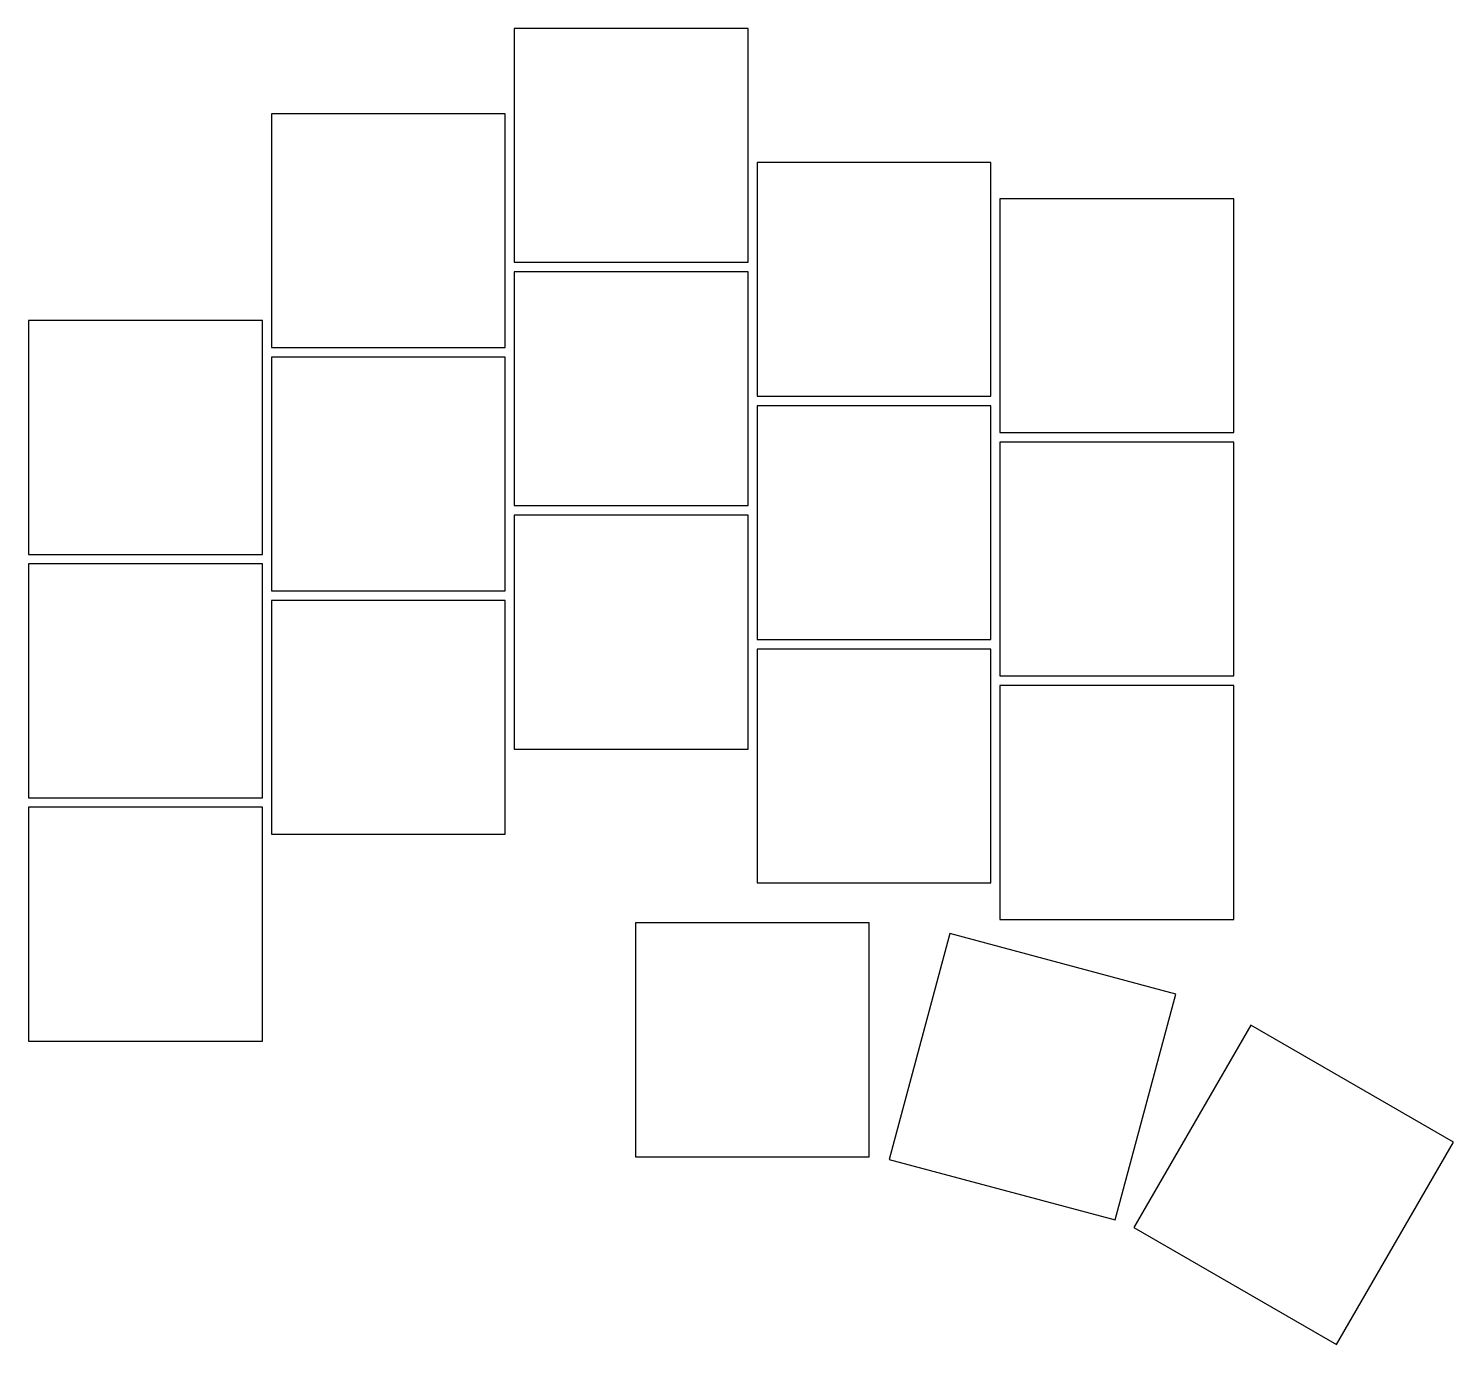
# Model space of a CAD drawing. Header units: millimetres. Extents: x -9 to 102, y -33 to 70.
import ezdxf

# ---------------------------------------------------------------- set-up
doc = ezdxf.new("R2010")
doc.units = ezdxf.units.MM

msp = doc.modelspace()

# ---------------------------------------------------------------- linework, layer by layer
for p, q in [((47.15, 70.11), (28.85, 70.11)), ((28.85, 70.11), (28.85, 51.81)), ((47.15, 51.81), (47.15, 70.11)), ((28.15, 63.44), (9.85, 63.44)), ((9.85, 63.44), (9.85, 45.14)), ((28.15, 45.14), (28.15, 63.44)), ((66.15, 59.63), (47.85, 59.63)), ((47.85, 59.63), (47.85, 41.33)), ((66.15, 41.33), (66.15, 59.63)), ((85.15, 56.77), (66.85, 56.77)), ((66.85, 56.77), (66.85, 38.48)), ((85.15, 38.48), (85.15, 56.77)), ((28.85, 51.81), (47.15, 51.81)), ((47.15, 51.06), (28.85, 51.06)), ((28.85, 51.06), (28.85, 32.76)), ((47.15, 32.76), (47.15, 51.06)), ((9.15, 47.25), (-9.15, 47.25)), ((-9.15, 47.25), (-9.15, 28.95)), ((9.15, 28.95), (9.15, 47.25)), ((9.85, 45.14), (28.15, 45.14)), ((28.15, 44.39), (9.85, 44.39)), ((9.85, 44.39), (9.85, 26.09)), ((28.15, 26.09), (28.15, 44.39)), ((47.85, 41.33), (66.15, 41.33)), ((66.15, 40.58), (47.85, 40.58)), ((47.85, 40.58), (47.85, 22.28)), ((66.15, 22.28), (66.15, 40.58)), ((66.85, 38.48), (85.15, 38.48)), ((85.15, 37.73), (66.85, 37.73)), ((66.85, 37.73), (66.85, 19.43)), ((85.15, 19.43), (85.15, 37.73)), ((28.85, 32.76), (47.15, 32.76)), ((47.15, 32.01), (28.85, 32.01)), ((28.85, 32.01), (28.85, 13.71)), ((47.15, 13.71), (47.15, 32.01)), ((-9.15, 28.95), (9.15, 28.95)), ((9.15, 28.2), (-9.15, 28.2)), ((-9.15, 28.2), (-9.15, 9.9)), ((9.15, 9.9), (9.15, 28.2)), ((9.85, 26.09), (28.15, 26.09)), ((28.15, 25.34), (9.85, 25.34)), ((9.85, 25.34), (9.85, 7.04)), ((28.15, 7.04), (28.15, 25.34)), ((47.85, 22.28), (66.15, 22.28)), ((66.15, 21.53), (47.85, 21.53)), ((47.85, 21.53), (47.85, 3.23)), ((66.15, 3.23), (66.15, 21.53)), ((66.85, 19.43), (85.15, 19.43)), ((85.15, 18.68), (66.85, 18.68)), ((66.85, 18.68), (66.85, 0.38)), ((85.15, 0.38), (85.15, 18.68)), ((28.85, 13.71), (47.15, 13.71)), ((-9.15, 9.9), (9.15, 9.9)), ((9.15, 9.15), (-9.15, 9.15)), ((-9.15, 9.15), (-9.15, -9.15)), ((9.15, -9.15), (9.15, 9.15)), ((9.85, 7.04), (28.15, 7.04)), ((47.85, 3.23), (66.15, 3.23)), ((56.62, 0.1), (38.33, 0.1)), ((38.33, 0.1), (38.33, -18.2)), ((56.62, -18.2), (56.62, 0.1)), ((66.85, 0.38), (85.15, 0.38)), ((62.94, -0.73), (58.2, -18.41)), ((80.61, -5.47), (62.94, -0.73)), ((75.88, -23.14), (80.61, -5.47)), ((86.49, -7.9), (77.34, -23.75)), ((102.34, -17.05), (86.49, -7.9)), ((-9.15, -9.15), (9.15, -9.15)), ((93.19, -32.9), (102.34, -17.05)), ((38.33, -18.2), (56.62, -18.2)), ((58.2, -18.41), (75.88, -23.14)), ((77.34, -23.75), (93.19, -32.9))]:
    msp.add_line(p, q)

doc.saveas('drawing.dxf')
